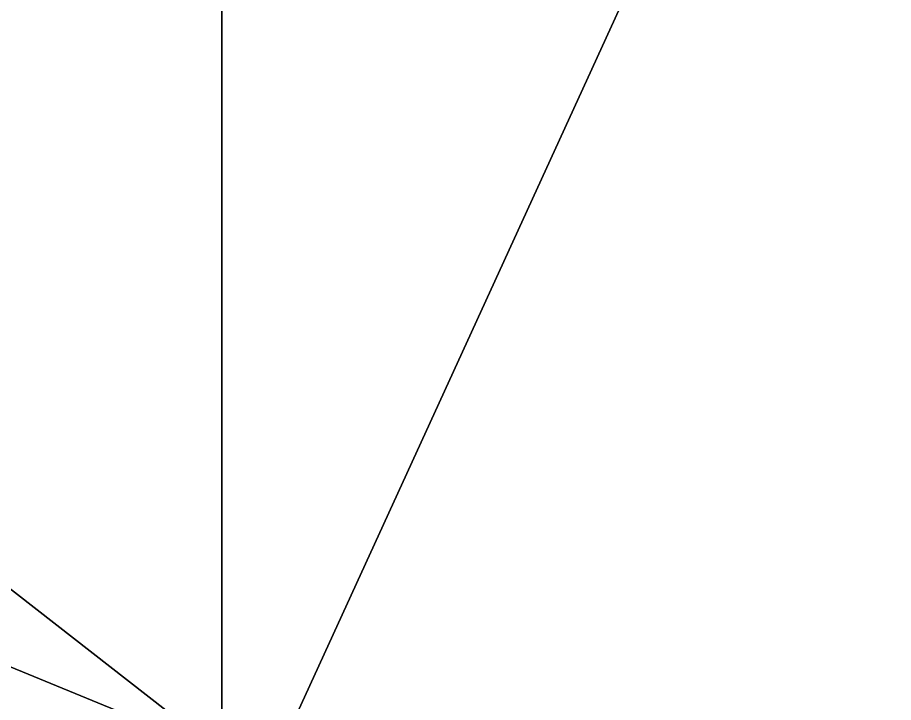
# Model space of a CAD drawing. Header units: millimetres. Extents: x -228 to 228, y -204 to 237.
# Drawn here: x -3.29 to 10.83, y 206.93 to 217.97 of the extents above; entities that cross this region are included whole.
import ezdxf

# ---------------------------------------------------------------- set-up
doc = ezdxf.new("R2010")
doc.units = ezdxf.units.MM
doc.header["$LTSCALE"] = 127.314815
doc.layers.add('8041', color=7, linetype='CONTINUOUS')
doc.layers.add('8063', color=7, linetype='CONTINUOUS')

msp = doc.modelspace()

# ---------------------------------------------------------------- linework, layer by layer
at = {"layer": '8041', "color": 5, "linetype": 'Continuous'}
for points in [[(-13.814, 234.3, 262), (0, 234.769, 262), (-13.814, 203.629, 964.5), (-13.814, 234.3, 262)], [(-13.814, 203.629, 964.5), (0, 234.769, 262), (0, 204.097, 964.5), (-13.814, 203.629, 964.5)], [(0, 234.769, 262), (13.814, 234.3, 262), (0, 204.097, 964.5), (0, 234.769, 262)], [(13.814, 234.3, 262), (13.814, 203.629, 964.5), (0, 204.097, 964.5), (13.814, 234.3, 262)]]:
    msp.add_3dface(points, dxfattribs=at)
at = {"layer": '8063', "color": 5, "linetype": 'Continuous'}
for points in [[(0, 236.771, 262), (-35.386, 233.707, 262), (0, 206.099, 964.5), (0, 236.771, 262)], [(31.034, 218.874, 618.025), (0, 236.771, 262), (26.769, 204.352, 964.5), (31.034, 218.874, 618.025)], [(26.769, 204.352, 964.5), (0, 236.771, 262), (0, 206.099, 964.5), (26.769, 204.352, 964.5)], [(-35.386, 233.707, 262), (-31.034, 218.874, 618.025), (0, 206.099, 964.5), (-35.386, 233.707, 262)], [(-26.769, 204.352, 964.5), (0, 206.099, 964.5), (-31.034, 218.874, 618.025), (-26.769, 204.352, 964.5)]]:
    msp.add_3dface(points, dxfattribs=at)

doc.saveas('drawing.dxf')
